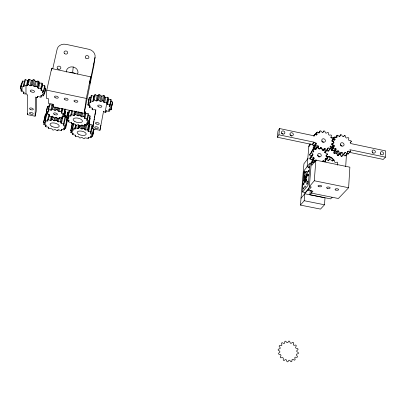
<?xml version="1.0" encoding="UTF-8"?>
<svg xmlns="http://www.w3.org/2000/svg" width="406" height="406" viewBox="0 0 406 406"><rect width="100%" height="100%" fill="white"/><g stroke="black" fill="none" stroke-linecap="round" stroke-linejoin="round"><path stroke-width="0.61" d="M314.538 146.099L314.132 145.378L312.25 144.856L312.138 144.526L277.349 137.238L278.917 134.812L313.914 142.156L314.026 142.486L315.924 143.013L316.33 143.739L313.802 147.647L314.361 148.327L316.152 145.977L318.01 145.8L318.659 146.363L318.654 148.165L319.42 148.632L320.953 147.769L321.75 148.088L322.481 149.855L323.338 150.032L324.308 148.621L325.125 148.642L326.48 150.103L327.287 149.966L327.551 148.226L328.261 147.946L330.027 148.885L330.672 148.449L330.19 146.642L330.687 146.109L332.59 146.383L332.966 145.718L331.819 144.125L332.027 143.419L333.778 142.988L333.833 142.201L332.194 141.06L332.088 140.283L333.422 139.222L333.148 138.431L331.271 137.908L330.865 137.187L331.58 135.655L331.022 134.975L329.19 135.147L328.545 134.589L328.54 132.818L327.779 132.356L326.267 133.193L325.48 132.879L324.754 131.138L323.907 130.96L322.816 132.412M25.974 93.938L26.004 85.666M36.626 97.46L36.236 111.183L35.089 116.212L27.527 114.665L27.669 95.664L27.288 95.506L27.136 94.38L26.339 93.953L24.218 93.857L23.507 93.365L23.781 92.203M35.089 116.212L35.586 97.054L36.423 97.587L37.347 97.592L37.611 96.435M306.906 175.133L307.073 174.89L306.875 175.113M306.946 174.367L306.956 174.504M349.135 152.27L383.244 159.416L385.431 157.163L385.7 150.925L350.617 143.526L350.271 142.724L351.317 141.415L350.896 140.664L349.018 140.466L348.485 139.811L348.85 138.136L348.186 137.548L346.491 138.045L345.77 137.593L345.404 135.807L344.592 135.472L343.334 136.589L342.527 136.406L341.482 134.777L340.644 134.746L339.111 136.655M37.347 97.592L37.54 96.542L38.342 96.445L40.443 97.232L41.158 97.034L40.493 95.852L41.042 95.567L43.269 95.953L43.67 95.583L42.244 94.446L42.447 94.019L44.477 93.943L45.685 88.193L44.696 87.732M304.464 180.031L305.535 178.681L305.368 180.731L304.307 182.04L305.21 180.66L306.205 180.898L306.373 178.848L305.368 178.767L306.083 179.234L305.936 180.969L305.271 181.792L304.322 181.761L304.307 182.04L305.145 182.208L306.205 180.898L305.936 180.969M45.685 88.193L44.477 93.943M95.04 57.322L89.685 83.753L90.7 76.846L51.633 68.528L46.771 90.152L46.355 98.338L48.583 98.805L48.329 103.297L53.364 104.337L53.186 106.935L84.174 113.335L93.695 66.279L95.04 57.322A7.724 6.557 13.5 0 0 88.823 49.288L66.178 44.366A7.78 6.582 11.7 0 0 57.15 49.126L52.734 68.832M305.226 180.903L305.332 178.838L304.53 179.807L304.383 181.852L305.226 180.903L304.383 181.852L304.617 179.822L305.332 178.838L305.134 180.883M51.526 70.299L51.633 68.528M306.195 176.874L306.048 177.584L306.129 177.021M311.524 190.637L311.331 193.068L338.376 198.509L348.622 187.745L349.87 167.186L315.883 160.157L311.798 165.318L312.295 159.147M345.694 166.541L346.45 154.549M324.501 204.781L325.003 197.829L304.754 193.763L304.18 200.726L300.44 205.101L320.507 209.09L324.501 204.781L304.18 200.726M332.159 197.26L330.641 198.884L309.915 194.728L312.94 191.19L308.55 190.307L311.28 187.059L309.342 186.669L314.269 180.761L315.883 160.157M308.55 190.307L308.748 187.876M309.342 186.669L311.3 162.395L310.138 163.882M313.036 149.89L313.437 144.957M309.915 194.728L310.255 190.485M304.048 178.305L305.718 176.219L306.109 171.494L307.332 171.748L306.941 176.468L305.266 178.554L304.048 178.305L304.444 173.611L306.109 171.494M305.337 181.969L305.424 180.944M307.088 167.216L308.773 146.805A6.866 5.867 35.2 0 1 310.006 143.831M306.007 181.142L306.18 179.092M306.748 174.834L306.834 173.773M300.44 205.101L303.932 163.755L308.093 158.335M304.307 182.04L304.48 179.873M66.32 72.075L66.335 71.887A5.872 5.029 12 0 1 73.055 66.96A5.872 5.029 12 0 1 77.622 74.014M277.349 137.238L277.968 130.991L279.536 128.535L314.858 135.985L314.28 135.183L314.665 134.523L316.573 134.802L317.076 134.269L316.604 132.483L317.248 132.057L319.004 132.99L319.715 132.716L319.984 131.006L320.791 130.874L322.136 132.32L322.943 132.341L323.907 130.96M278.917 134.812L279.536 128.535M306.428 176.585L306.271 177.305L306.363 176.63M72.644 72.456L73.217 66.995M306.713 175.433L306.809 174.504M84.174 113.335L86.321 98.425L90.7 76.846M305.688 177.579L305.601 178.138L305.652 177.579M305.906 177.3L305.825 177.858L305.972 177.153M23.507 93.365L24.213 92.461L23.68 91.954L21.437 91.411L21.051 90.873L22.518 90.335L22.33 89.827L20.305 88.904L20.3 88.401L22.32 88.32L22.508 87.884L21.016 86.717L21.401 86.331L23.67 86.722L24.213 86.432L23.492 85.199L24.213 84.986L26.375 85.803L27.187 85.702L28.613 79.282L29.552 79.282L31.262 80.403L32.221 80.505L33.256 79.688L34.277 79.901L35.271 81.149L36.225 81.444L37.961 81.053L38.895 81.449L39.017 82.626L37.799 87.919L38.6 88.361L40.767 88.452L41.473 88.96L40.717 89.883L41.239 90.396L43.488 90.944L43.853 91.487L42.341 92.025L42.513 92.532L44.498 93.446M27.187 85.702L28.613 79.282M325.993 156.051L327.434 154.265L327.165 153.458L325.267 152.935L324.815 152.169L325.307 150.499L324.668 149.87L322.892 150.286L322.125 149.784L321.628 147.972L320.791 147.693L319.608 148.936L318.73 148.829L317.38 147.363L316.563 147.5L316.289 149.246L315.538 149.565L313.686 148.835L311.387 151.621L311.955 151.098M100.891 125.281L99.932 130.285L92.538 128.773L95.725 110.077L94.867 109.676L92.898 109.813L92.121 109.387L92.35 108.235M93.938 121.333L92.538 128.773M94.146 120.115L94.354 118.897M94.562 117.679L94.771 116.461M94.979 115.243L95.912 109.762M61.874 129.402L61.626 130.559L60.875 130.671L59.048 129.89L58.241 129.91L57.774 130.747L56.876 130.681L55.551 129.707L54.663 129.56L53.465 130.108L52.557 129.869L51.922 128.849L48.547 128.357L48.71 127.438L48.05 127.037L46.005 126.814L45.452 126.362L45.837 124.622M103.494 111.488L105.063 112.269L105.915 112.173L105.819 111.082L106.534 110.899L108.676 111.462L109.285 111.183L108.366 110.051L108.798 109.706L110.955 109.859L112.538 102.439L112.432 101.931L110.884 101.393M99.932 130.285L103.566 111.198M111.229 109.432L109.615 108.432L109.696 107.976L111.548 107.676L111.442 107.169L109.371 106.458L109.59 105.291M109.864 104.733L110.858 99.475L108.646 99.165L107.641 104.423L109.864 104.733L110.341 105.245L109.082 105.956L109.371 106.458M110.341 105.245L111.335 99.993L110.858 99.475M109.285 111.183L109.615 109.453M111.442 107.169L112.432 101.931M110.955 109.859L112.213 104.215M107.641 104.423L107.027 103.956L107.489 102.936L106.707 102.5L107.717 97.227L105.702 97.379L104.855 97.019L104.438 95.831L103.479 95.537L101.982 96.136L101.028 95.938L99.8 94.786L98.805 94.684L98.064 95.633L97.024 100.906L96.115 100.906L94.258 99.967L93.39 100.074L93.522 101.216L92.801 101.409L90.614 100.825L90.005 101.119L90.985 102.287L90.563 102.647L88.391 102.5L88.138 102.931L89.802 103.946L89.741 104.408L87.914 104.718L88.046 105.225L90.137 105.936L90.442 106.433L89.234 107.133L89.726 107.636L91.918 107.945L92.538 108.397L92.121 109.387M107.027 103.956L107.585 101.033M107.808 99.866L108.032 98.699M107.489 102.936L108.493 97.668L107.717 97.227M105.915 112.173L106.245 110.442M106.707 102.5L104.687 102.647L103.834 102.287L103.418 101.114L104.438 95.831M103.834 102.287L104.855 97.019M104.687 102.647L105.702 97.379M103.418 101.114L102.454 100.82L100.952 101.409L99.998 101.216L101.028 95.938M100.952 101.409L101.982 96.136M102.454 100.82L103.479 95.537M105.063 112.269L106.935 102.627M306.824 175.554L307.048 175.204L306.87 175.493M75.643 135.056L75.389 136.289L76.161 136.649L77.916 136.482L78.728 136.776L79.292 137.766L80.19 137.999L81.418 137.472L82.291 137.619L83.555 138.563L84.443 138.634L84.971 137.822L88.305 138.461L88.041 137.487L88.66 137.309L90.685 137.766L91.193 137.502L90.183 136.512L90.518 136.193L92.497 136.279L92.675 135.893L91.056 135.036L91.056 134.63L92.685 134.32L92.507 133.868L90.518 133.28L90.178 132.843L91.198 132.178L90.685 131.732L92.04 124.855L89.995 124.632L89.366 124.226L89.619 123.297L88.848 122.922L87.478 129.819L85.676 129.996L84.849 129.697L84.286 128.661L85.093 124.632M90.518 133.28L90.741 132.138M91.198 132.178L92.553 125.307L92.04 124.855M97.024 100.906L97.77 99.967L98.805 94.684M91.193 137.502L91.436 136.264M99.998 101.216L98.759 100.069L99.8 94.786M92.507 133.868L93.512 128.727M92.685 134.32L93.69 129.179M92.497 136.279L94.009 129.062L92.675 135.893M71.588 122.495L71.354 123.612L72.151 123.987L73.953 123.805L74.795 124.109L75.384 125.16L76.308 125.403L77.571 124.835L78.47 124.987L79.779 125.987L80.698 126.058L81.225 125.195L82.058 125.17L83.89 125.972L84.666 125.855L84.387 124.825L85.021 124.632L87.112 125.109L87.63 124.825L86.579 123.779L86.925 123.439L88.96 123.52L89.142 123.109L87.463 122.206L87.463 121.77L89.132 121.435L90.142 116.365L89.954 115.883L88.422 115.421M93.39 100.074L94.441 94.801L95.303 94.694L97.156 95.633L98.064 95.633M88.96 123.52L89.848 119.029M89.142 123.109L90.147 118.055L89.959 118.471M90.685 131.732L88 131.108L89.366 124.226M88 131.108L89.619 123.297M94.258 99.967L95.303 94.694M88.63 131.508L89.995 124.632M88.305 138.461L88.549 137.228M96.115 100.906L97.156 95.633M90.005 101.119L91.061 95.862L91.665 95.562L93.847 96.151L94.568 95.953M89.234 107.133L89.579 105.398M84.849 129.697L85.884 124.525M89.132 121.435L88.95 120.958L86.894 120.338L86.539 119.877L87.589 119.166L87.057 118.694L88.072 113.604L85.96 113.37L85.311 112.949L85.564 111.96L84.768 111.564L83.732 116.669L81.88 116.867L81.027 116.552L80.434 115.451L81.017 112.614M90.614 100.825L91.665 95.562M86.894 120.338L87.117 119.212M90.563 102.647L90.797 101.48M87.589 119.166L88.604 114.076L88.072 113.604M86.925 123.439L87.26 121.759M85.676 129.996L86.711 124.825M87.63 124.825L87.965 123.145M88.95 120.958L89.954 115.883M92.801 101.409L93.847 96.151M61.626 130.559L61.301 129.56L63.965 129.834L64.458 129.565L63.377 128.545L63.691 128.22L65.676 128.296L65.828 127.9L64.148 127.022L64.123 126.601L65.731 126.276L65.523 125.814L63.488 125.215L63.123 124.764L64.102 124.079L63.554 123.617L60.824 122.982L61.017 122.033L60.215 121.653L58.423 121.841L57.576 121.536L56.941 120.47L57.449 118.11M84.286 128.661L83.372 128.423L82.108 128.981L81.215 128.829L82.027 124.804M82.108 128.981L82.804 125.53M87.057 118.694L84.935 118.461L84.281 118.039L85.564 111.96M84.935 118.461L85.96 113.37M88.138 102.931L89.193 97.694L89.447 97.252L91.071 97.364M87.914 104.718L89.447 97.252M83.372 128.423L83.951 125.545M88.046 105.225L88.28 104.063M84.666 125.855L85.001 124.185M75.389 136.289L75.612 135.401L72.43 134.345L73.41 133.696L73.055 133.259L71.06 132.676L70.862 132.224L72.461 131.909L72.441 131.498L70.781 130.63L70.943 130.24L72.928 130.321L73.247 129.991L72.187 128.976L72.684 128.702L75.369 128.981L75.074 127.966L75.836 127.854L77.663 128.646L78.485 124.627M77.663 128.646L78.485 128.621L79.185 125.175M81.027 116.552L81.834 112.584M78.485 128.621L79.474 125.469M81.88 116.867L82.687 112.898M81.215 128.829L79.916 127.839L80.388 125.535M80.434 115.451L79.49 115.202L78.196 115.801L77.277 115.644L78.094 111.675M74.75 129.169L75.694 124.586M75.074 127.966L75.663 125.094M78.196 115.801L79.013 111.833M75.836 127.854L76.429 124.982M79.49 115.202L80.073 112.36M70.781 130.63L72.202 123.784M70.943 130.24L72.364 123.388M70.862 132.224L71.248 130.362M71.354 123.612L71.573 122.663L68.832 122.018L68.289 121.556L69.289 120.856L68.918 120.394L66.863 119.78L66.65 119.303L68.294 118.963L68.269 118.527L66.554 117.613L66.711 117.192L68.756 117.268L69.086 116.918L67.98 115.842L68.492 115.548L70.624 116.04L71.258 115.832L70.943 114.756L71.73 114.634L73.618 115.466L74.46 115.436L75.283 111.472M71.06 132.676L71.319 131.432M74.46 115.436L75.577 111.691M72.187 128.976L73.253 123.82M72.684 128.702L73.75 123.541M77.277 115.644L75.932 114.599L76.632 111.188M72.928 130.321L73.161 129.179M72.43 134.345L72.684 133.112M70.624 116.04L71.771 110.787M71.73 114.634L72.557 110.66M73.618 115.466L74.557 110.934M64.458 129.565L64.823 127.819M66.65 119.303L67.244 116.497M65.523 125.814L67.249 117.618L65.736 117.167M65.731 126.276L67.086 119.846M67.98 115.842L69.05 110.757L69.563 110.457L71.689 110.95M65.676 128.296L67.548 119.74L67.391 120.14M68.492 115.548L69.563 110.457M68.269 118.527L68.624 116.837M68.756 117.268L68.995 116.141M68.289 121.556L68.639 119.882M64.275 114.304L65.325 109.366L65.001 108.869L63.95 113.807L64.275 114.304L62.793 114.776L62.844 115.253L64.559 116.177L64.392 116.598L62.341 116.507L61.895 116.842L62.742 117.928L62.133 118.161L60.063 117.542L59.246 117.638L59.012 118.598L58.119 118.588L56.566 117.608L55.602 117.451L54.348 118.029L53.409 117.781L52.785 116.695L51.912 116.324L49.968 116.37L49.227 115.943L49.694 115.04L49.156 114.553L47.025 114.04L46.685 113.548L47.091 111.706M64.392 116.598L65.605 111.259L64.747 110.792M64.559 116.177L65.605 111.259M63.554 123.617L65.3 115.395L64.27 115.284M63.488 125.215L63.737 124.043M64.102 124.079L65.843 115.857L65.3 115.395M66.554 117.613L67.782 112.122L69.314 112.178M66.711 117.192L67.782 112.122M63.95 113.807L61.808 113.294L61.281 112.797L61.676 110.945M57.774 130.747L58.022 129.59M61.281 112.797L62.443 108.788M61.808 113.294L62.869 108.351M60.215 121.653L61.098 117.527M60.824 122.982L61.956 117.694M62.844 115.253L63.108 114.02M61.484 123.394L62.986 116.344M62.742 117.928L63.133 116.091M61.778 111.883L61.037 111.447L59.058 111.493L58.18 111.112L58.85 108.016M59.058 111.493L59.728 108.397M57.576 121.536L58.21 118.593M59.012 118.598L59.271 117.375M58.423 121.841L59.306 117.72M61.037 111.447L61.707 108.346M46.685 113.548L48.131 113.076L48.07 112.599L46.32 111.66L46.472 111.234L48.527 111.32L48.964 110.985L48.075 109.869L48.684 109.625L51.618 110.153L51.841 109.158L52.75 109.168L54.333 110.178L55.317 110.341L55.921 107.585M56.941 120.47L56.008 120.222L54.78 120.8L53.876 120.648L54.516 117.704M55.317 110.341L56.596 109.737L57.079 107.529M54.78 120.8L55.546 117.268M58.18 111.112L57.556 109.996L58.033 107.788M56.008 120.222L56.642 117.273M48.547 128.357L48.801 127.2M52.75 109.168L53.45 105.748M45.452 126.362L46.386 125.687L46.005 125.241L43.965 124.642L43.736 124.18L45.315 123.85L45.269 123.424L43.549 122.541L43.681 122.135L45.675 122.211L45.974 121.871L44.838 120.826L45.32 120.541L47.421 121.018L48.03 120.821L47.664 119.78L48.421 119.658L50.303 120.47L51.207 116.349M50.303 120.47L51.126 120.445L52.024 116.324M51.126 120.445L52.364 116.025M54.333 110.178L55.059 106.874M53.876 120.648L52.506 119.633L53.15 116.684M48.684 109.625L49.781 104.667L52.709 105.2L52.932 104.195L51.618 110.153M48.527 111.32L48.801 110.087M47.421 121.018L48.832 114.482M48.421 119.658L49.502 114.715M50.796 110.259L51.887 105.306M326.718 159.162L327.617 157.508L326.104 156.178L326.084 155.351L327.434 154.265M43.549 122.541L45.508 113.939L46.497 113.974M43.681 122.135L45.508 113.939M46.32 111.66L47.568 106.296L49.106 106.362M46.472 111.234L47.568 106.296M43.736 124.18L44.122 122.429M44.838 120.826L46.665 112.609L47.147 112.32L45.32 120.541M48.075 109.869L49.172 104.915L49.781 104.667M45.675 122.211L45.934 121.039M385.431 157.163L349.876 149.702L350.591 151.21L350.073 151.763L348.216 151.128L347.602 151.54L347.709 153.341L346.973 153.625L345.394 152.387L344.623 152.514L343.994 154.107L343.146 154.082L342.096 152.428L341.284 152.245L338.076 155.686L337.259 155.351L339.188 153.052L338.822 151.235L338.096 150.778L336.173 153.092L334.463 153.6L333.798 153.011L334.179 151.316L336.087 148.997L335.554 148.332L333.651 148.139L333.235 147.378L334.3 146.053L334.047 145.287L332.26 144.419L332.159 143.612L333.742 142.866L333.808 142.115L332.402 140.709L332.631 139.979L334.493 139.923L334.859 139.299L334.052 137.573L334.574 137.025L336.427 137.659L337.041 137.258L336.944 135.482L337.68 135.203L339.249 136.431L340.015 136.309L340.644 134.746M333.798 153.011L335.706 150.697L336.087 148.997M42.513 92.532L42.777 91.365M43.488 90.944L44.685 85.666L42.442 85.118L41.919 84.6M43.853 91.487L45.046 86.214L44.685 85.666M43.67 95.583L44.066 93.837M40.767 88.452L41.975 83.159L39.813 83.068L39.017 82.626M41.473 88.96L42.676 83.666L41.975 83.159M41.239 90.396L42.442 85.118M41.158 97.034L41.554 95.293M37.799 87.919L37.672 86.752L38.895 81.449M38.6 88.361L39.813 83.068M27.527 114.665L27.786 113.548M37.672 86.752L36.738 86.361L34.997 86.747L34.038 86.453L35.271 81.149M34.997 86.747L36.225 81.444M36.738 86.361L37.961 81.053M311.153 157.168L311.138 156.346L309.636 155.016L309.814 154.255L311.529 152.001L313.391 151.798L313.818 151.133L313.112 149.357M309.636 155.016L311.351 152.768L311.529 152.001M27.359 84.59L28.303 84.595L30.019 85.707L30.983 85.808L32.221 80.505M30.983 85.808L32.018 85.001L33.256 79.688M34.038 86.453L33.043 85.214L34.277 79.901M28.303 84.595L29.552 79.282M30.019 85.707L31.262 80.403M26.375 85.803L27.623 80.505L28.44 80.403M20.3 88.401L21.559 83.139L20.305 88.904M21.016 86.717L22.279 81.439L22.665 81.048L24.36 81.342M21.401 86.331L22.665 81.048M21.051 90.873L21.467 89.122M23.492 85.199L24.751 79.901L25.471 79.688L27.623 80.505M23.67 86.722L23.949 85.549M24.213 84.986L25.471 79.688M84.281 118.039L84.534 117.06L83.732 116.669M306.555 176.422L306.494 177.026L306.571 176.382M316.842 160.537L316.071 160.03L314.32 162.238L312.539 162.664L311.894 162.035L312.402 160.355L314.142 158.137L313.686 157.361L311.778 156.833L311.509 156.026L312.879 154.935L312.864 154.102L311.351 152.768M311.894 162.035L313.63 159.822L314.142 158.137M304.302 175.666L304.292 177.052M304.322 175.61L304.703 175.311M313.802 147.647L316.33 143.739M337.767 165.135L337.274 164.44L337.772 162.76L337.132 162.126L335.356 162.537L334.645 162.035L334.402 160.203L333.595 159.817L332.22 160.877L331.408 160.649L330.454 158.934L329.601 158.858L328.835 160.411L328.038 160.487L326.52 159.157L325.744 159.396L325.708 161.207L325.049 161.578L323.191 160.832L322.618 161.355M306.165 179.249L306.373 178.848M305.145 182.208L305.271 181.792M327.444 158.279L325.592 158.487L325.17 159.152L325.891 160.943L325.318 161.471L323.46 160.735L322.709 161.06M313.574 136.142L314.665 134.523M316.604 132.483L314.823 134.899L317.248 132.057M316.36 135.234L317.076 134.269M318.543 132.94L319.984 131.006M308.773 146.805L310.94 143.897M312.138 144.526L313.914 142.156M312.25 144.856L314.026 142.486M314.132 145.378L315.924 143.013M312.3 150.646L313.686 148.835M313.127 152.037L313.818 151.133M314.823 149.773L316.563 147.5M318.01 145.8L316.203 148.149L314.361 148.327M316.68 148.271L317.38 147.363M317.573 147.774L318.659 146.363M311.138 156.346L312.864 154.102M312.402 160.355L311.95 159.588L310.052 159.061L309.788 158.259L311.509 156.026M312.189 155.828L312.879 154.935M310.052 159.061L311.778 156.833M319.73 149.053L320.791 147.693M311.95 159.588L313.686 157.361M312.539 162.664L314.274 160.456L316.071 160.03M322.836 150.489L324.308 148.621M323.648 150.504L325.125 148.642M332.539 139.476L334.052 137.573M333.438 138.456L334.574 137.025M306.997 172.169L307.332 171.748M331.88 140.928L332.631 139.979M331.915 141.121L333.422 139.222M335.427 137.39L336.944 135.482M336.158 137.116L337.3 135.68M334.102 140.243L334.859 139.299M326.48 150.103L324.622 152.428L325.429 152.291L327.287 149.966M327.145 149.347L328.261 147.946M334.529 140.04L335.285 139.091M331.408 144.551L332.159 143.612M329.936 147.043L330.687 146.109M326.84 150.509L328.155 151.21L330.027 148.885M330.672 148.449L328.155 151.21M332.966 145.718L330.702 148.718L332.59 146.383M334.179 151.316L333.651 150.662L331.758 150.469L331.347 149.712L332.407 148.393L332.154 147.632L334.047 145.287M331.347 149.712L334.3 146.053M331.758 150.469L333.651 148.139M324.871 159.37L325.592 158.487M343.816 136.426L344.592 135.472M326.531 158.837L327.617 157.508M333.651 150.662L335.554 148.332M328.992 157.254L329.484 156.655M328.094 160.68L329.601 158.858M334.463 153.6L336.376 151.291L338.096 150.778M337.259 155.351L336.899 153.544L338.822 151.235M310.062 186.75L305.373 192.358A1.725 0.447 -78.1 0 1 304.977 192.236M301.024 198.219L308.616 189.155M332.453 161.177L333.595 159.817M338.076 155.686L341.284 152.245M339.34 154.549L340.152 154.727L342.096 152.428M350.124 142.821L351.317 141.415M340.152 154.727L341.197 156.371L343.146 154.082M345.394 152.387L342.035 156.401L341.197 156.371M347.424 152.052L348.216 151.128M343.43 154.686L344.998 155.919L346.973 153.625M347.709 153.341L345.734 155.635L344.998 155.919M347.16 153.747L348.084 154.062L350.591 151.21M348.084 154.062L348.602 153.514M309.788 158.259L310.697 157.533M74.988 114.528L75.932 114.599M51.587 119.567L52.506 119.633M79.008 127.768L79.916 127.839M97.77 99.967L98.759 100.069M302.47 191.952L305.134 192.485M314.269 180.761L348.622 187.745M305.718 176.219L306.941 176.468M32.018 85.001L33.043 85.214M46.771 90.152L86.321 98.425M331.463 149.931L335.138 150.697M330.849 137.375L333.94 138.03M56.596 109.737L57.556 109.996M91.868 126.423L93.355 126.865M339.188 153.052L340.01 153.387M87.478 129.819L88.254 130.189M336.173 153.092L336.899 153.544M335.706 150.697L336.376 151.291M313.63 159.822L314.274 160.456M315.589 145.292L316.152 145.977M88.965 99.49L89.097 100.003M322.156 141.75A1.66 1.411 35.3 0 1 322.806 142.262M340.837 145.724A1.66 1.401 36.6 0 1 341.106 145.916M318.055 156.32A1.675 1.436 36 0 1 318.817 156.98M326.49 156.934A5.288 4.517 36.9 0 1 333.813 160.274M326.85 157.071A5.283 4.512 36.9 0 1 333.438 160.471M93.674 63.955A7.577 6.466 13.3 0 1 93.695 66.279M69.923 72.446A5.806 4.984 11.8 0 1 75.125 73.552M317.7 155.706A1.852 1.588 36 0 1 319.355 156.944M281.581 133.361A1.756 1.512 32.1 0 1 282.987 134.229M290.138 135.152A1.756 1.507 32.8 0 1 291.483 136.147M321.745 141.141A1.903 1.619 35.3 0 1 323.364 142.247M380.569 154.331A1.741 1.451 39.2 0 1 380.711 154.442M372.561 152.727A1.741 1.457 38.7 0 1 373.012 153.27M340.456 145.089A1.883 1.594 36.6 0 1 341.979 146.317M308.195 171.702C309.139 173.113 308.905 167.703 308.195 171.702M308.504 174.59C307.895 178.503 307.464 173.514 308.504 174.59M308.524 167.714C309.458 169.114 309.24 163.75 308.524 167.714M304.404 179.523C303.81 183.37 303.394 178.422 304.404 179.523M304.444 172.717C305.337 174.123 305.155 168.784 304.444 172.717M304.708 187.171C305.454 188.643 305.429 183.537 304.708 187.115M303.302 188.881C304.079 190.292 303.977 185.273 303.302 188.831M303.449 184.593C304.048 186.384 304.373 180.36 303.449 184.593M293.33 342.826L293.305 344.75L293.934 345.323L295.761 345.029L296.304 345.734L295.563 347.445L295.954 348.206L297.811 348.663L298.07 349.51L296.725 350.743L296.816 351.576L298.425 352.728L298.359 353.585L296.608 354.154L296.39 354.935L297.502 356.6L297.116 357.341L295.228 357.158L294.726 357.767L295.172 359.701L294.528 360.208L292.792 359.29L292.081 359.635L291.787 361.543L290.98 361.741L289.661 360.229L288.854 360.254L287.859 361.842L287.017 361.695L286.316 359.817L285.535 359.518L283.997 360.543L283.246 360.076L283.276 358.122L282.642 357.544L280.795 357.848L280.247 357.133L281.008 355.402L280.617 354.636L278.744 354.174L278.491 353.322L279.861 352.078L279.77 351.241L278.161 350.084L278.237 349.226L279.998 348.658L280.231 347.881L279.12 346.216L279.516 345.481L281.404 345.673L281.911 345.064L281.48 343.151L282.124 342.649L283.855 343.562L284.565 343.227L284.86 341.344L285.667 341.157L286.976 342.654L287.778 342.628L288.757 341.076L289.595 341.223L290.29 343.07L291.066 343.369L292.584 342.365L293.33 342.826M309.981 164.425L308.433 183.466A1.756 0.457 -78 0 1 307.743 185.735L302.709 191.825A1.725 0.442 -78.1 0 1 302.297 190.921L303.871 172.22A1.71 0.431 -77.8 0 1 304.536 170.007L309.55 163.593A1.746 0.447 -77.6 0 1 309.981 164.425M78.82 134.366A4.613 2.055 12.3 0 0 86.153 134.34A4.613 2.055 12.3 0 0 80.073 131.001A4.613 2.055 12.3 0 0 78.82 134.366M51.851 126.362A4.689 2.086 13.3 0 0 59.195 126.322A4.689 2.086 13.3 0 0 52.881 122.891A4.689 2.086 13.3 0 0 51.851 126.362M327.358 188.359A1.812 0.766 3.4 0 0 330.174 187.917A1.812 0.766 3.4 0 0 327.576 187.049A1.812 0.766 3.4 0 0 327.358 188.359M335.833 190.079A1.812 0.761 3.2 0 0 338.665 189.638A1.812 0.761 3.2 0 0 336.087 188.775A1.812 0.761 3.2 0 0 335.833 190.079M318.852 186.638A1.812 0.766 3.7 0 0 321.653 186.192A1.812 0.766 3.7 0 0 319.045 185.319A1.812 0.766 3.7 0 0 318.852 186.638M64.676 53.663A1.847 1.568 11.8 0 0 67.675 52.917A1.847 1.568 11.8 0 0 65.254 51.009A1.847 1.568 11.8 0 0 64.676 53.663M85.823 58.144A1.837 1.558 13.5 0 0 88.873 57.642A1.837 1.558 13.5 0 0 86.645 55.571A1.837 1.558 13.5 0 0 85.823 58.144M57.794 68.878A1.868 1.594 10.9 0 0 60.829 68.112A1.868 1.594 10.9 0 0 58.388 66.183A1.868 1.594 10.9 0 0 57.794 68.878M64.94 99.724A2 0.954 13.6 0 0 68.086 99.673A2 0.954 13.6 0 0 65.412 98.14A2 0.954 13.6 0 0 64.94 99.724M74.689 101.754A1.994 0.954 13.2 0 0 77.84 101.703A1.994 0.954 13.2 0 0 75.196 100.18A1.994 0.954 13.2 0 0 74.689 101.754M55.165 97.689A2.01 0.954 14 0 0 58.302 97.633A2.01 0.954 14 0 0 55.597 96.095A2.01 0.954 14 0 0 55.165 97.689M95.38 128.134A1.873 0.858 11.9 0 0 98.379 128.113A1.873 0.858 11.9 0 0 95.933 126.738A1.873 0.858 11.9 0 0 95.38 128.134M96.131 123.886A1.893 0.873 12 0 0 99.165 123.86A1.893 0.873 12 0 0 96.694 122.46A1.893 0.873 12 0 0 96.131 123.886M98.409 106.758A2.131 1.025 12.3 0 0 101.82 106.712A2.131 1.025 12.3 0 0 99.054 105.088A2.131 1.025 12.3 0 0 98.409 106.758M30.12 113.812A1.928 0.863 14.3 0 0 33.201 113.934A1.928 0.863 14.3 0 0 30.744 112.432A1.928 0.863 14.3 0 0 30.12 113.812M30.181 109.356A1.949 0.883 14.4 0 0 33.292 109.473A1.949 0.883 14.4 0 0 30.81 107.945A1.949 0.883 14.4 0 0 30.181 109.356M30.968 91.695A2.213 1.045 14.9 0 0 34.505 91.812A2.213 1.045 14.9 0 0 31.688 90.02A2.213 1.045 14.9 0 0 30.968 91.695M74.866 121.541A4.76 2.182 12.7 0 0 82.413 121.49A4.76 2.182 12.7 0 0 76.125 117.958A4.76 2.182 12.7 0 0 74.866 121.541M54.267 114.451A2.025 0.924 13.6 0 0 57.429 114.416A2.025 0.924 13.6 0 0 54.698 112.909A2.025 0.924 13.6 0 0 54.267 114.451M307.494 183.771A1.771 0.457 -77.9 0 0 307.687 181.061A1.771 0.457 -77.9 0 0 306.733 183.537A1.771 0.457 -77.9 0 0 307.494 183.771M317.857 155.564A1.863 1.594 35.9 0 0 320.907 156.356A1.863 1.594 35.9 0 0 319.72 153.519A1.863 1.594 35.9 0 0 317.857 155.564M281.668 133.031A1.771 1.517 32.1 0 0 284.616 133.518A1.771 1.517 32.1 0 0 283.246 130.925A1.771 1.517 32.1 0 0 281.668 133.031M290.143 134.812A1.766 1.512 32.8 0 0 293.076 135.299A1.766 1.512 32.8 0 0 291.701 132.706A1.766 1.512 32.8 0 0 290.143 134.812M322.014 141.065A1.913 1.624 35.3 0 0 325.17 141.587A1.913 1.624 35.3 0 0 323.653 138.776A1.913 1.624 35.3 0 0 322.014 141.065M380.432 153.656A1.751 1.457 39.1 0 0 383.259 154.397A1.751 1.457 39.1 0 0 382.082 151.748A1.751 1.457 39.1 0 0 380.432 153.656M372.221 151.93A1.751 1.462 38.7 0 0 375.053 152.676A1.751 1.462 38.7 0 0 373.885 150.017A1.751 1.462 38.7 0 0 372.221 151.93M340.639 144.82A1.893 1.599 36.6 0 0 343.725 145.632A1.893 1.599 36.6 0 0 342.491 142.76A1.893 1.599 36.6 0 0 340.639 144.82"/></g></svg>
